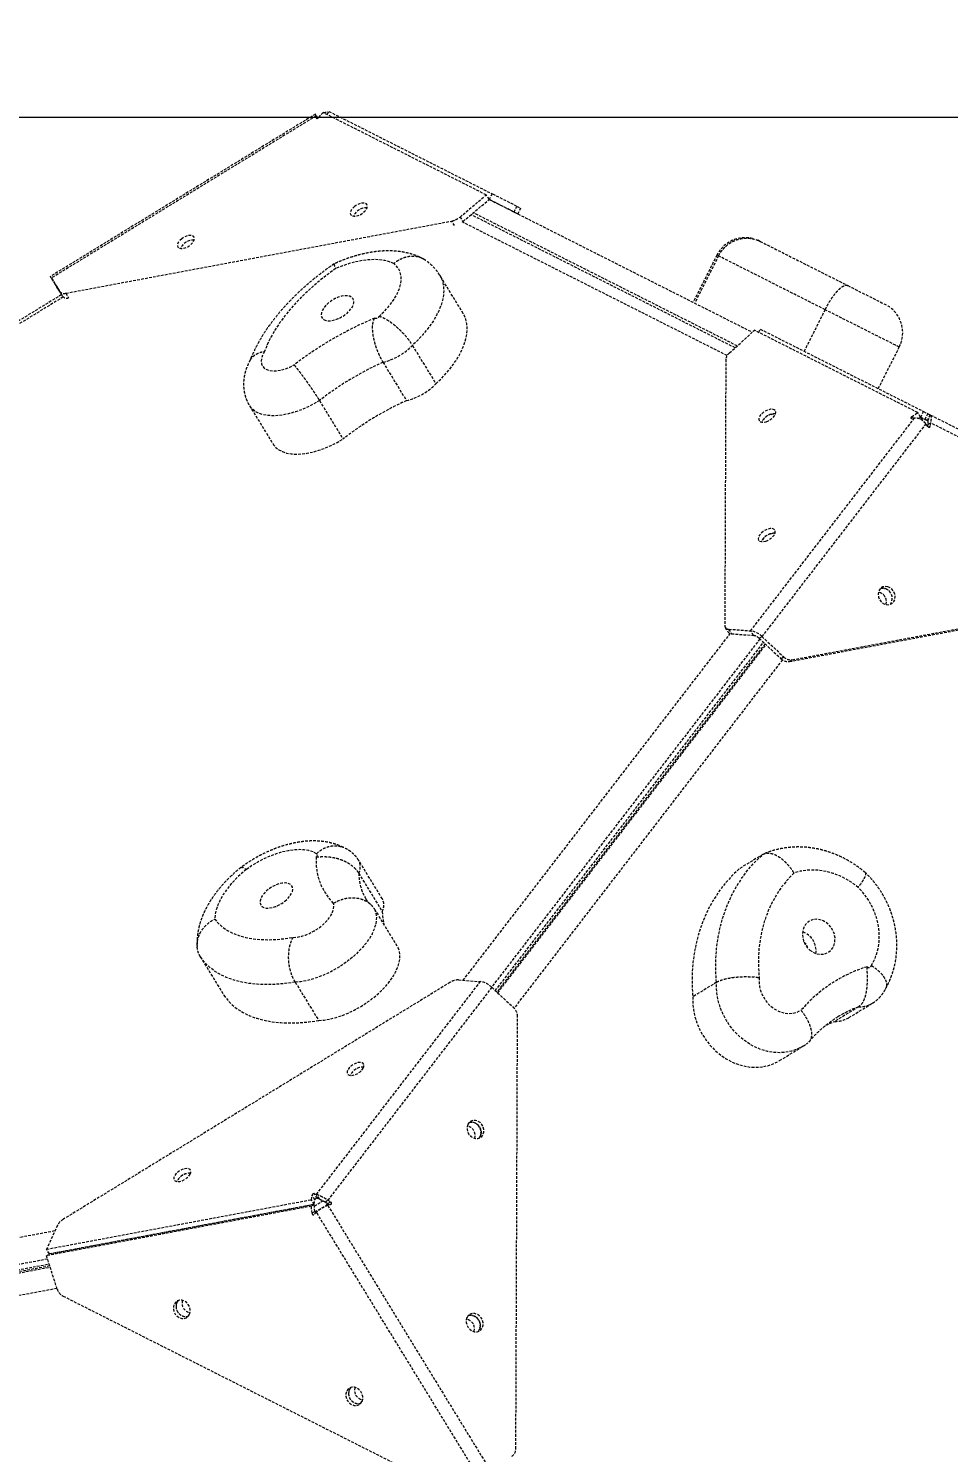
# Model space of a CAD drawing. Header units: millimetres. Extents: x -4077 to 3684, y -3420 to 2611.
# Drawn here: x -1380 to -946, y 476 to 1150 of the extents above; entities that cross this region are included whole.
import ezdxf

# ---------------------------------------------------------------- set-up
doc = ezdxf.new("R2010")
doc.units = ezdxf.units.MM
doc.linetypes.add('HIDDEN', pattern=[1.905, 1.27, -0.635])
for name, color, linetype in [('DIKOM_ОБЪЕКТ', 7, 'Continuous'), ('DIKOM_РАЗМЕР_ЗОНА', 7, 'Continuous'), ('DIKOM_РАЗМЕР_ОБЪЕКТА', 7, 'Continuous')]:
    doc.layers.add(name, color=color, linetype=linetype)
doc.styles.add('style1', font='arialbd.ttf', dxfattribs={"width": 0.8})
doc.dimstyles.new('1-50', dxfattribs={"dimtxt": 300, "dimasz": 200, "dimexe": 100, "dimexo": 0, "dimgap": 100, "dimtad": 1, "dimtxsty": 'style1', "dimcen": 200, "dimclrd": 7, "dimclre": 7, "dimclrt": 7, "dimadec": 1, "dimazin": 2, "dimtfac": 1, "dimtmove": 0, "dimatfit": 2, "dimfxl": 0, "dimlwd": 25, "dimlwe": 18, "dimarcsym": 0})

# ---------------------------------------------------------------- blocks, each defined once
blk = doc.blocks.new('*D0')
at = {"layer": 'Defpoints', "color": 0, "transparency": 16777216}
for p in [(223.24, 1107.53), (-2045.08, -653.43), (871.98, -653.43)]:
    blk.add_point(p, dxfattribs=at)
at = {"layer": 'DIKOM_РАЗМЕР_ОБЪЕКТА', "color": 7, "lineweight": 18, "transparency": 16777216}
for p, q in [((223.24, 1107.53), (-2145.08, 1107.53)), ((871.98, -653.43), (-2145.08, -653.43))]:
    blk.add_line(p, q, dxfattribs=at)
at = {"layer": 'DIKOM_РАЗМЕР_ОБЪЕКТА', "color": 7, "lineweight": 25, "transparency": 16777216}
blk.add_line((-2045.08, 907.53), (-2045.08, -453.43), dxfattribs=at)
at = {"layer": 'DIKOM_РАЗМЕР_ОБЪЕКТА', "color": 7, "transparency": 16777216}
for points in [[(-2078.42, 907.53), (-2011.75, 907.53), (-2045.08, 1107.53)], [(-2078.42, -453.43), (-2011.75, -453.43), (-2045.08, -653.43)]]:
    blk.add_solid(points, dxfattribs=at)
at = {"layer": 'DIKOM_РАЗМЕР_ОБЪЕКТА', "color": 7, "transparency": 16777216, "insert": (-2298.26, 227.05), "char_height": 300, "attachment_point": 5, "rotation": 90, "style": 'style1'}
blk.add_mtext('{\\fArial|b0|i0|c204|p34;1780}', dxfattribs=at)
blk = doc.blocks.new('*D3')
at = {"layer": 'Defpoints', "color": 0, "transparency": 16777216}
for p in [(-3626.93, 2611.22), (1348.49, 2611.22), (1348.49, -2791.94)]:
    blk.add_point(p, dxfattribs=at)
at = {"layer": 'DIKOM_РАЗМЕР_ЗОНА', "color": 7, "lineweight": 18, "transparency": 16777216}
for p, q in [((1348.49, 2611.22), (-3726.93, 2611.22)), ((1348.49, -2791.94), (-3726.93, -2791.94))]:
    blk.add_line(p, q, dxfattribs=at)
at = {"layer": 'DIKOM_РАЗМЕР_ЗОНА', "color": 7, "lineweight": 25, "transparency": 16777216}
blk.add_line((-3626.93, -2591.94), (-3626.93, 2411.22), dxfattribs=at)
at = {"layer": 'DIKOM_РАЗМЕР_ЗОНА', "color": 7, "transparency": 16777216}
for points in [[(-3660.26, 2411.22), (-3593.59, 2411.22), (-3626.93, 2611.22)], [(-3660.26, -2591.94), (-3593.59, -2591.94), (-3626.93, -2791.94)]]:
    blk.add_solid(points, dxfattribs=at)
at = {"layer": 'DIKOM_РАЗМЕР_ЗОНА', "color": 7, "transparency": 16777216, "insert": (-3880.1, 379.28), "char_height": 300, "attachment_point": 5, "rotation": 90, "style": 'style1'}
blk.add_mtext('{\\fArial|b0|i0|c204|p34;5400}', dxfattribs=at)

msp = doc.modelspace()

# ---------------------------------------------------------------- linework, layer by layer
at = {"layer": 'DIKOM_ОБЪЕКТ', "color": 7, "linetype": 'HIDDEN', "lineweight": 15}
for p, q in [((-1244.763, 1109.099), (-1370.003, 1032.354)), ((-1244.574, 1108.163), (-1369.534, 1031.59)), ((-1243.638, 1107.219), (-1244.782, 1109.087)), ((-1244.411, 1107.288), (-1244.574, 1108.163)), ((-1243.92, 1107.095), (-1244.574, 1108.163)), ((-1244.309, 1107.121), (-1244.411, 1107.288)), ((-1241.208, 1109.821), (-1243.305, 1107.495)), ((-1243.305, 1107.495), (-1242.323, 1108.584)), ((-1243.305, 1107.494), (-1243.305, 1107.495)), ((-1164.081, 1070.881), (-1241.208, 1109.821)), ((-1239.209, 1108.811), (-1238.438, 1110.339)), ((-1238.438, 1110.339), (-1161.31, 1071.399)), ((-1176.487, 1060.437), (-1164.081, 1070.881)), ((-1162.747, 1068.705), (-1164.081, 1070.881)), ((-1161.31, 1071.399), (-1162.662, 1068.721)), ((-1149.569, 1065.471), (-1161.31, 1071.399)), ((-1175.015, 1058.378), (-1162.747, 1068.705)), ((-1162.799, 1068.79), (-1162.662, 1068.721)), ((-1162.798, 1068.788), (-1038.394, 1005.995)), ((-1150.921, 1062.793), (-1162.662, 1068.721)), ((-1161.409, 1068.088), (-1161.472, 1068.119)), ((-1150.921, 1062.793), (-1149.569, 1065.471)), ((-1147.852, 1064.604), (-1149.204, 1061.926)), ((-1362.726, 1024.424), (-1180.38, 1058.521)), ((-1179.052, 1056.355), (-1180.38, 1058.521)), ((-1176.487, 1060.437), (-1175.158, 1058.267)), ((-1050.276, 994.925), (-1175.396, 1058.08)), ((-1046.517, 998.601), (-1171.241, 1061.556)), ((-1045.518, 999.509), (-1170.192, 1062.439)), ((-1034.948, 1049.062), (-1035.802, 1049.46)), ((-1055.098, 1042.43), (-1066.363, 1020.112)), ((-1054.349, 1042.052), (-1065.614, 1019.734)), ((-1369.535, 1031.59), (-1368.201, 1029.414)), ((-1369.535, 1031.59), (-1365.596, 1025.162)), ((-1365.594, 1025.161), (-1369.534, 1031.59)), ((-1369.534, 1031.59), (-1368.201, 1029.414)), ((-1174.965, 1014.817), (-1186.077, 1032.949)), ((-1364.733, 1023.755), (-1570.756, 897.504)), ((-1364.261, 1022.985), (-1368.201, 1029.414)), ((-1368.201, 1029.414), (-1364.733, 1023.755)), ((-1368.201, 1029.414), (-1368.201, 1029.414)), ((-1365.596, 1025.162), (-1364.733, 1023.755)), ((-1364.261, 1022.985), (-1365.594, 1025.161)), ((-1362.726, 1024.424), (-1361.393, 1022.249)), ((-1363.97, 1022.646), (-1570.115, 896.32)), ((-1003.989, 1016.633), (-1013.901, 996.996)), ((-1049.178, 996.177), (-1037.373, 1006.925)), ((-960.251, 968.006), (-1037.373, 1006.925)), ((-1035.373, 1005.916), (-1034.602, 1007.443)), ((-1034.602, 1007.443), (-957.48, 968.524)), ((-1198.953, 999.75), (-1187.841, 981.617)), ((-978.852, 979.309), (-968.941, 998.943)), ((-1212.886, 991.786), (-1201.775, 973.654)), ((-1050.911, 993.171), (-1051.394, 867.278)), ((-1275.939, 971.29), (-1264.828, 953.158)), ((-1242.876, 973.669), (-1231.764, 955.536)), ((-1039.183, 864.844), (-961.75, 965.406)), ((-956.393, 962.702), (-1033.827, 862.14)), ((-961.75, 965.406), (-963.062, 965.276)), ((-963.059, 966.039), (-960.251, 968.006)), ((-962.618, 965.32), (-963.059, 966.039)), ((-958.917, 965.83), (-960.251, 968.006)), ((-959.89, 965.149), (-958.917, 965.83)), ((-958.97, 965.915), (-958.832, 965.846)), ((-958.96, 965.9), (-955.892, 964.352)), ((-958.832, 965.846), (-957.48, 968.524)), ((-958.832, 965.846), (-956.749, 964.794)), ((-957.48, 968.524), (-955.397, 967.472)), ((-956.749, 964.794), (-955.397, 967.472)), ((-955.42, 961.419), (-956.393, 962.702)), ((-955.646, 964.237), (-954.294, 966.916)), ((-955.646, 964.237), (-955.479, 964.153)), ((-955.486, 962.299), (-954.141, 963.124)), ((-955.479, 964.153), (-954.127, 966.832)), ((-954.141, 963.124), (-954.314, 961.625)), ((-954.294, 966.916), (-954.298, 966.917)), ((-954.294, 966.916), (-954.127, 966.832)), ((-829.714, 900.309), (-954.141, 963.124)), ((-954.127, 966.832), (-829.7, 904.018)), ((-955.486, 962.299), (-955.566, 961.611)), ((-955.104, 961.141), (-954.314, 961.625)), ((-1020.826, 850.346), (-837.951, 884.544)), ((-1019.481, 851.17), (-836.606, 885.368)), ((-1174.976, 699.676), (-1048.792, 863.559)), ((-1051.178, 866.458), (-1049.844, 864.282)), ((-1049.557, 865.64), (-1039.183, 864.844)), ((-1049.557, 865.64), (-1048.223, 863.464)), ((-1048.223, 863.464), (-1037.85, 862.668)), ((-1037.85, 862.668), (-1039.183, 864.844)), ((-1035.171, 861.316), (-1033.827, 862.14)), ((-1033.827, 862.14), (-1023.487, 852.481)), ((-1034.838, 861.004), (-1161.56, 696.421)), ((-1159.81, 694.787), (-1033.088, 859.369)), ((-1032.367, 858.696), (-1159.089, 694.113)), ((-1158.676, 693.727), (-1031.953, 858.31)), ((-1035.171, 861.316), (-1024.831, 851.657)), ((-1024.187, 851.139), (-1150.951, 686.502)), ((-1024.831, 851.657), (-1023.487, 852.481)), ((-1019.481, 851.17), (-1020.826, 850.346)), ((-1213.169, 738.102), (-1224.28, 756.235)), ((-1033.434, 759.17), (-1044.64, 752.303)), ((-1224.316, 750.251), (-1213.205, 732.119)), ((-1216.886, 733.257), (-1205.774, 715.124)), ((-1299.118, 710.715), (-1288.007, 692.582)), ((-1181.225, 698.658), (-1363.863, 586.742)), ((-1254.334, 698.773), (-1243.222, 680.641)), ((-1244.274, 598.493), (-1166.837, 699.051)), ((-1161.48, 696.348), (-1238.918, 595.789)), ((-1177.21, 699.847), (-1166.837, 699.051)), ((-1161.48, 696.348), (-1151.141, 686.688)), ((-1055.331, 698.704), (-1066.537, 691.836)), ((-988.244, 687.117), (-999.45, 680.25)), ((-992.726, 682.031), (-981.52, 688.899)), ((-1150.097, 478.241), (-1149.313, 682.549)), ((-1025.487, 661.702), (-1014.28, 668.569)), ((-1246.735, 592.87), (-1371.848, 569.467)), ((-1371.836, 572.562), (-1246.723, 595.966)), ((-1370.503, 570.386), (-1245.39, 593.79)), ((-1245.39, 593.694), (-1370.503, 570.291)), ((-1245.39, 593.694), (-1246.735, 592.87)), ((-1246.391, 589.559), (-1246.735, 592.87)), ((-1246.723, 595.966), (-1246.358, 598.12)), ((-1245.39, 593.79), (-1246.723, 595.966)), ((-1245.025, 595.944), (-1246.358, 598.12)), ((-1245.39, 593.79), (-1245.025, 595.944)), ((-1245.046, 590.384), (-1245.39, 593.694)), ((-1245.251, 598.798), (-1244.274, 598.493)), ((-1243.917, 596.622), (-1245.251, 598.798)), ((-1242.941, 596.316), (-1244.274, 598.493)), ((-1243.917, 596.622), (-1242.941, 596.316)), ((-1240.262, 594.965), (-1238.918, 595.789)), ((-1240.262, 594.965), (-1238.954, 594.117)), ((-1238.954, 594.117), (-1237.609, 594.941)), ((-1237.614, 593.705), (-1238.927, 593.273)), ((-1238.927, 593.273), (-1162.355, 468.313)), ((-1238.918, 595.789), (-1237.609, 594.941)), ((-1245.046, 590.384), (-1246.391, 589.559)), ((-1244.307, 589.977), (-1245.288, 589.003)), ((-1167.735, 465.016), (-1244.307, 589.977)), ((-1571.44, 543.273), (-1367.819, 581.361)), ((-1366.696, 583.821), (-1371.836, 572.562)), ((-1370.503, 570.386), (-1371.836, 572.562)), ((-1371.336, 567.869), (-1575.5, 529.68)), ((-1574.838, 527.378), (-1370.603, 565.581)), ((-1371.848, 569.467), (-1370.503, 570.291)), ((-1366.811, 553.746), (-1371.848, 569.467)), ((-1370.301, 564.638), (-1574.565, 526.43)), ((-1574.409, 525.887), (-1370.128, 564.098)), ((-1366.89, 553.992), (-1571.546, 515.711)), ((-1364.003, 550.401), (-1182.146, 458.602))]:
    msp.add_line(p, q, dxfattribs=at)
at = {"layer": 'DIKOM_ОБЪЕКТ', "color": 7, "linetype": 'HIDDEN', "lineweight": 15, "flags": 128}
for points in [[(-1226.256, 1065.414), (-1227.168, 1064.591), (-1227.846, 1063.712), (-1228.236, 1062.848), (-1228.307, 1062.07), (-1228.051, 1061.439), (-1227.491, 1061.008), (-1226.672, 1060.811), (-1225.659, 1060.864), (-1224.536, 1061.163), (-1223.392, 1061.684), (-1222.321, 1062.384), (-1221.41, 1063.207), (-1220.731, 1064.085), (-1220.341, 1064.949), (-1220.271, 1065.728), (-1220.526, 1066.358), (-1221.086, 1066.789), (-1221.906, 1066.986), (-1222.918, 1066.933), (-1224.042, 1066.634), (-1225.185, 1066.114), (-1226.256, 1065.414)], [(-1149.569, 1065.471), (-1149.188, 1065.279), (-1148.847, 1065.107), (-1148.551, 1064.958), (-1148.304, 1064.833), (-1148.108, 1064.734), (-1147.966, 1064.662), (-1147.88, 1064.619), (-1147.852, 1064.604)], [(-1149.204, 1061.926), (-1149.232, 1061.941), (-1149.318, 1061.984), (-1149.46, 1062.056), (-1149.656, 1062.155), (-1149.903, 1062.28), (-1150.199, 1062.429), (-1150.54, 1062.601), (-1150.921, 1062.793)], [(-1307.98, 1050.132), (-1308.892, 1049.31), (-1309.57, 1048.431), (-1309.96, 1047.567), (-1310.03, 1046.788), (-1309.775, 1046.158), (-1309.215, 1045.727), (-1308.395, 1045.53), (-1307.383, 1045.583), (-1306.259, 1045.882), (-1305.116, 1046.402), (-1304.045, 1047.102), (-1303.133, 1047.925), (-1302.455, 1048.804), (-1302.065, 1049.668), (-1301.995, 1050.446), (-1302.25, 1051.077), (-1302.81, 1051.508), (-1303.629, 1051.705), (-1304.642, 1051.652), (-1305.766, 1051.353), (-1306.909, 1050.832), (-1307.98, 1050.132)], [(-1034.948, 1049.062), (-1034.938, 1049.057), (-1034.701, 1048.938)], [(-1034.701, 1048.938), (-1032.452, 1047.802), (-1029.929, 1046.529), (-1027.147, 1045.125), (-1024.121, 1043.597), (-1020.866, 1041.954), (-1017.401, 1040.205), (-1013.744, 1038.359), (-1009.914, 1036.426), (-1005.932, 1034.416), (-1001.82, 1032.341), (-997.599, 1030.21), (-993.292, 1028.036)], [(-1207.774, 1038.392), (-1209.752, 1039.229), (-1211.97, 1039.833), (-1214.404, 1040.197), (-1217.031, 1040.318), (-1219.823, 1040.195), (-1222.754, 1039.829), (-1225.793, 1039.223), (-1228.912, 1038.384), (-1232.077, 1037.32), (-1235.259, 1036.042)], [(-1214.733, 1013.479), (-1212.506, 1015.591), (-1210.501, 1017.768), (-1208.743, 1019.985), (-1207.253, 1022.214), (-1206.051, 1024.426), (-1205.152, 1026.593), (-1204.566, 1028.689), (-1204.302, 1030.687), (-1204.362, 1032.562), (-1204.747, 1034.291), (-1205.45, 1035.851), (-1206.463, 1037.224), (-1207.774, 1038.392)], [(-1054.349, 1042.052), (-1054.902, 1042.332), (-1055.097, 1042.43), (-1055.098, 1042.43)], [(-1003.989, 1016.633), (-1008.905, 1019.114), (-1013.723, 1021.546), (-1018.421, 1023.918), (-1022.977, 1026.217), (-1027.37, 1028.435), (-1031.579, 1030.559), (-1035.584, 1032.581), (-1039.366, 1034.49), (-1042.907, 1036.277), (-1046.191, 1037.935), (-1049.202, 1039.454), (-1051.925, 1040.829), (-1054.349, 1042.052)], [(-1369.535, 1031.59), (-1369.736, 1031.919), (-1369.883, 1032.159), (-1369.973, 1032.305), (-1370.003, 1032.354), (-1369.973, 1032.305), (-1369.883, 1032.159), (-1369.736, 1031.919), (-1369.534, 1031.59)], [(-1235.259, 1036.042), (-1239.24, 1033.154), (-1243.066, 1030.141), (-1246.717, 1027.018), (-1250.174, 1023.804), (-1253.418, 1020.514), (-1256.43, 1017.167), (-1259.196, 1013.78), (-1261.701, 1010.371), (-1263.93, 1006.96), (-1265.872, 1003.564), (-1267.517, 1000.201), (-1268.856, 996.889)], [(-1186.08, 1032.954), (-1185.629, 1032.153), (-1184.833, 1030.217), (-1184.35, 1028.118), (-1184.182, 1025.872), (-1184.332, 1023.499), (-1184.799, 1021.017), (-1185.578, 1018.445), (-1186.663, 1015.806), (-1188.046, 1013.12), (-1189.715, 1010.409), (-1191.657, 1007.694), (-1193.856, 1004.998), (-1196.294, 1002.343), (-1198.953, 999.75)], [(-1368.201, 1029.414), (-1368.302, 1029.579), (-1368.376, 1029.699), (-1368.42, 1029.772), (-1368.435, 1029.796), (-1368.42, 1029.772), (-1368.375, 1029.699), (-1368.302, 1029.579), (-1368.201, 1029.414)], [(-1240.718, 1011.864), (-1239.7, 1011.495), (-1238.465, 1011.364), (-1237.061, 1011.476), (-1235.548, 1011.826), (-1233.986, 1012.401), (-1232.441, 1013.176), (-1230.974, 1014.121), (-1229.646, 1015.195), (-1228.512, 1016.356), (-1227.618, 1017.556), (-1227, 1018.745), (-1226.684, 1019.875), (-1226.683, 1020.9), (-1226.997, 1021.778), (-1227.612, 1022.472), (-1228.505, 1022.955), (-1229.637, 1023.206), (-1230.963, 1023.216), (-1232.429, 1022.984), (-1233.975, 1022.519), (-1235.536, 1021.84), (-1237.05, 1020.976), (-1238.455, 1019.961), (-1239.692, 1018.838), (-1240.711, 1017.652), (-1241.471, 1016.451), (-1241.94, 1015.285), (-1242.1, 1014.202), (-1241.943, 1013.246), (-1241.476, 1012.456), (-1240.718, 1011.864)], [(-993.292, 1028.036), (-991.347, 1027.054), (-989.312, 1026.027), (-987.243, 1024.983), (-985.197, 1023.95), (-983.23, 1022.957), (-981.395, 1022.031), (-979.744, 1021.198), (-978.321, 1020.479), (-977.165, 1019.896), (-976.307, 1019.463), (-975.772, 1019.193), (-975.574, 1019.093), (-975.573, 1019.093)], [(-968.941, 998.943), (-968.966, 998.955), (-969.25, 999.098), (-969.85, 999.401), (-970.757, 999.859), (-971.962, 1000.467), (-973.449, 1001.218), (-975.199, 1002.101), (-977.191, 1003.107), (-979.401, 1004.222), (-981.802, 1005.434), (-984.363, 1006.727), (-987.053, 1008.084), (-989.839, 1009.491), (-992.687, 1010.928), (-995.561, 1012.379), (-998.426, 1013.825), (-1001.247, 1015.249), (-1003.989, 1016.633)], [(-1187.841, 981.617), (-1185.183, 984.211), (-1182.744, 986.866), (-1180.545, 989.562), (-1178.603, 992.276), (-1176.934, 994.987), (-1175.551, 997.674), (-1174.466, 1000.313), (-1173.687, 1002.884), (-1173.221, 1005.366), (-1173.071, 1007.74), (-1173.238, 1009.985), (-1173.722, 1012.084), (-1174.518, 1014.02), (-1174.965, 1014.817)], [(-1268.856, 996.889), (-1269.706, 995.307), (-1270.233, 993.779), (-1270.421, 992.349), (-1270.265, 991.055), (-1269.77, 989.933), (-1268.949, 989.014), (-1267.825, 988.321), (-1266.429, 987.876), (-1264.798, 987.689), (-1262.978, 987.766), (-1261.018, 988.105), (-1258.972, 988.696), (-1256.896, 989.524), (-1254.846, 990.565)], [(-1242.876, 973.669), (-1245.656, 972.046), (-1248.504, 970.601), (-1251.386, 969.351), (-1254.266, 968.313), (-1257.107, 967.497), (-1259.877, 966.916), (-1262.539, 966.575), (-1265.061, 966.479), (-1267.413, 966.629), (-1269.565, 967.024), (-1271.491, 967.658), (-1273.166, 968.524), (-1274.571, 969.611), (-1275.687, 970.905), (-1275.933, 971.28)], [(-1031.813, 963.692), (-1030.666, 964.171), (-1029.573, 964.839), (-1028.623, 965.642), (-1027.893, 966.515), (-1027.442, 967.388), (-1027.306, 968.188), (-1027.497, 968.853), (-1027.999, 969.327), (-1028.771, 969.573), (-1029.751, 969.57), (-1030.86, 969.319), (-1032.007, 968.84), (-1033.099, 968.172), (-1034.049, 967.368), (-1034.779, 966.495), (-1035.23, 965.623), (-1035.366, 964.822), (-1035.175, 964.157), (-1034.673, 963.683), (-1033.901, 963.438), (-1032.921, 963.44), (-1031.813, 963.692)], [(-1029.526, 967.143), (-1028.418, 967.394), (-1027.439, 967.397)], [(-1264.828, 953.158), (-1264.576, 952.773), (-1263.459, 951.478), (-1262.055, 950.391), (-1260.379, 949.526), (-1258.453, 948.891), (-1256.302, 948.497), (-1253.95, 948.346), (-1251.427, 948.442), (-1248.765, 948.783), (-1245.996, 949.365), (-1243.154, 950.18), (-1240.274, 951.219), (-1237.393, 952.469), (-1234.544, 953.914), (-1231.764, 955.536)], [(-1032.029, 907.269), (-1030.882, 907.748), (-1029.79, 908.416), (-1028.84, 909.22), (-1028.11, 910.093), (-1027.659, 910.965), (-1027.523, 911.766), (-1027.714, 912.431), (-1028.215, 912.905), (-1028.988, 913.151), (-1029.968, 913.148), (-1031.076, 912.897), (-1032.223, 912.417), (-1033.316, 911.749), (-1034.266, 910.946), (-1034.996, 910.073), (-1035.447, 909.2), (-1035.582, 908.4), (-1035.392, 907.735), (-1034.89, 907.261), (-1034.118, 907.015), (-1033.138, 907.018), (-1032.029, 907.269)], [(-1029.743, 910.721), (-1028.634, 910.972), (-1027.655, 910.975)], [(-974.424, 885.667), (-975.568, 885.816), (-976.659, 885.614), (-977.608, 885.078), (-978.338, 884.252), (-978.79, 883.201), (-978.927, 882.012), (-978.738, 880.781), (-978.239, 879.607), (-977.47, 878.586), (-976.493, 877.8), (-975.387, 877.313), (-974.243, 877.164), (-973.152, 877.366), (-972.203, 877.902), (-971.473, 878.728), (-971.021, 879.779), (-970.884, 880.968), (-971.073, 882.199), (-971.572, 883.373), (-972.341, 884.394), (-973.318, 885.18), (-974.424, 885.667)], [(-977.879, 884.833), (-976.913, 884.992), (-975.769, 884.843)], [(-973.288, 877.32), (-973.009, 877.639), (-972.47, 878.632), (-972.238, 879.79), (-972.332, 881.019), (-972.743, 882.22), (-973.438, 883.296), (-974.362, 884.158), (-975.439, 884.738), (-976.582, 884.989), (-977.698, 884.89), (-977.871, 884.841)], [(-1244.216, 759.505), (-1245.935, 760.344), (-1247.904, 760.948), (-1250.099, 761.307), (-1252.492, 761.419), (-1255.053, 761.28), (-1257.75, 760.895), (-1260.55, 760.266), (-1263.416, 759.401), (-1266.313, 758.313), (-1269.206, 757.014), (-1272.056, 755.521), (-1274.83, 753.852), (-1277.491, 752.029)], [(-1244.392, 758.029), (-1244.118, 758.254), (-1243.899, 758.499), (-1243.75, 758.748), (-1243.681, 758.984), (-1243.697, 759.19), (-1243.797, 759.352), (-1243.974, 759.46), (-1244.216, 759.505)], [(-1055.331, 698.704), (-1055.646, 704.147), (-1055.612, 709.546), (-1055.231, 714.877), (-1054.502, 720.113), (-1053.43, 725.231), (-1052.02, 730.206), (-1050.279, 735.015), (-1048.214, 739.634), (-1045.836, 744.043), (-1043.156, 748.22), (-1040.186, 752.146), (-1036.94, 755.802), (-1033.434, 759.17)], [(-1277.491, 752.029), (-1280.097, 749.786), (-1282.509, 747.458), (-1284.701, 745.067), (-1286.652, 742.637), (-1288.342, 740.192), (-1289.756, 737.757), (-1290.877, 735.355), (-1291.697, 733.012), (-1292.205, 730.751), (-1292.397, 728.593)], [(-1044.64, 752.303), (-1048.146, 748.934), (-1051.392, 745.278), (-1054.362, 741.353), (-1057.043, 737.176), (-1059.421, 732.767), (-1061.485, 728.147), (-1063.227, 723.339), (-1064.637, 718.364), (-1065.708, 713.246), (-1066.437, 708.009), (-1066.819, 702.679), (-1066.852, 697.279), (-1066.537, 691.836)], [(-1018.728, 750.357), (-1021.674, 747.287), (-1024.37, 743.959), (-1026.801, 740.39), (-1028.955, 736.6), (-1030.82, 732.608), (-1032.385, 728.437), (-1033.643, 724.107), (-1034.586, 719.644), (-1035.211, 715.07), (-1035.512, 710.411), (-1035.489, 705.69), (-1035.142, 700.934)], [(-988.338, 743.568), (-991.102, 745.658), (-994.007, 747.468), (-997.026, 748.979), (-1000.127, 750.178), (-1003.281, 751.052), (-1006.455, 751.592), (-1009.619, 751.793), (-1012.739, 751.652), (-1015.786, 751.172), (-1018.728, 750.357)], [(-1259.234, 737.013), (-1257.988, 738.132), (-1256.956, 739.317), (-1256.183, 740.518), (-1255.699, 741.686), (-1255.524, 742.774), (-1255.666, 743.738), (-1256.118, 744.537), (-1256.862, 745.139), (-1257.868, 745.519), (-1259.094, 745.662), (-1260.49, 745.562), (-1261.999, 745.223), (-1263.56, 744.659), (-1265.108, 743.893), (-1266.58, 742.956), (-1267.916, 741.887), (-1269.061, 740.729), (-1269.968, 739.531), (-1270.6, 738.34), (-1270.931, 737.206), (-1270.948, 736.174), (-1270.649, 735.289), (-1270.048, 734.584), (-1269.169, 734.091), (-1268.047, 733.828), (-1266.729, 733.806), (-1265.269, 734.027), (-1263.726, 734.48), (-1262.163, 735.149), (-1260.645, 736.005), (-1259.234, 737.013)], [(-982.135, 706.596), (-980.77, 709.102), (-979.7, 711.799), (-978.937, 714.653), (-978.491, 717.628), (-978.367, 720.686), (-978.568, 723.79), (-979.09, 726.9), (-979.926, 729.978), (-981.068, 732.985), (-982.499, 735.882), (-984.203, 738.635), (-986.158, 741.207), (-988.338, 743.568)], [(-1255.346, 719.952), (-1253.507, 720.059), (-1251.534, 720.428), (-1249.482, 721.048), (-1247.406, 721.901), (-1245.363, 722.965), (-1243.41, 724.211), (-1241.599, 725.604), (-1239.981, 727.106), (-1238.6, 728.677), (-1237.493, 730.272), (-1236.69, 731.849), (-1236.215, 733.364), (-1236.079, 734.776), (-1236.287, 736.046)], [(-1292.397, 728.593), (-1290.675, 726.603), (-1288.659, 724.821), (-1286.358, 723.258), (-1283.785, 721.92), (-1280.955, 720.816), (-1277.882, 719.951), (-1274.582, 719.329), (-1271.074, 718.955), (-1267.376, 718.831), (-1263.508, 718.956), (-1259.491, 719.33), (-1255.346, 719.952)], [(-1216.886, 733.257), (-1216.284, 731.65), (-1215.998, 729.884), (-1216.033, 727.98), (-1216.387, 725.962), (-1217.056, 723.854), (-1218.033, 721.683), (-1219.304, 719.475), (-1220.855, 717.258), (-1222.666, 715.059), (-1224.714, 712.905), (-1226.976, 710.823), (-1229.422, 708.838), (-1232.023, 706.974), (-1234.746, 705.256), (-1237.558, 703.703), (-1240.424, 702.335), (-1243.31, 701.17), (-1246.178, 700.22), (-1248.995, 699.499), (-1251.724, 699.015), (-1254.334, 698.773)], [(-1011.214, 713.981), (-1009.828, 713.004), (-1008.326, 712.322), (-1006.77, 711.962), (-1005.223, 711.94), (-1003.748, 712.256), (-1002.407, 712.898), (-1001.253, 713.838), (-1000.334, 715.039), (-999.688, 716.452), (-999.341, 718.018), (-999.308, 719.673), (-999.589, 721.351), (-1000.173, 722.981), (-1001.037, 724.497), (-1002.145, 725.838), (-1003.451, 726.948), (-1004.902, 727.782), (-1006.439, 728.305), (-1007.999, 728.497), (-1009.517, 728.35), (-1010.933, 727.868), (-1012.187, 727.073), (-1013.228, 725.997), (-1014.014, 724.683), (-1014.513, 723.186), (-1014.705, 721.567), (-1014.58, 719.892), (-1014.145, 718.23), (-1013.417, 716.649), (-1012.427, 715.213), (-1011.214, 713.981)], [(-1243.222, 680.641), (-1240.613, 680.882), (-1237.883, 681.367), (-1235.066, 682.088), (-1232.198, 683.037), (-1229.313, 684.203), (-1226.446, 685.571), (-1223.634, 687.123), (-1220.911, 688.842), (-1218.31, 690.705), (-1215.864, 692.69), (-1213.603, 694.773), (-1211.554, 696.927), (-1209.743, 699.126), (-1208.192, 701.343), (-1206.921, 703.55), (-1205.945, 705.721), (-1205.275, 707.829), (-1204.921, 709.847), (-1204.886, 711.751), (-1205.172, 713.518), (-1205.774, 715.124)], [(-1254.334, 698.773), (-1259.052, 698.124), (-1263.629, 697.741), (-1268.043, 697.625), (-1272.273, 697.779), (-1276.298, 698.2), (-1280.101, 698.887), (-1283.662, 699.837), (-1286.966, 701.044), (-1289.996, 702.505), (-1292.739, 704.21), (-1295.181, 706.153), (-1297.311, 708.325), (-1299.118, 710.715)], [(-1035.142, 700.934), (-1035.219, 698.742), (-1034.954, 696.514), (-1034.354, 694.311), (-1033.434, 692.192), (-1032.222, 690.217), (-1030.748, 688.439), (-1029.055, 686.908), (-1027.188, 685.664), (-1025.199, 684.742), (-1023.141, 684.167), (-1021.072, 683.955), (-1019.047, 684.112), (-1017.123, 684.634), (-1015.352, 685.505)], [(-1014.294, 668.561), (-1014.796, 668.264), (-1017.259, 667.056), (-1019.872, 666.171), (-1022.603, 665.621), (-1025.418, 665.413), (-1028.283, 665.548), (-1031.162, 666.026), (-1034.02, 666.84), (-1036.821, 667.98), (-1039.531, 669.432), (-1042.117, 671.179), (-1044.546, 673.198), (-1046.789, 675.465), (-1048.818, 677.953), (-1050.608, 680.629), (-1052.137, 683.462), (-1053.386, 686.416), (-1054.34, 689.455), (-1054.987, 692.541), (-1055.318, 695.637), (-1055.331, 698.704)], [(-1288.007, 692.582), (-1286.199, 690.193), (-1284.069, 688.021), (-1281.627, 686.078), (-1278.885, 684.372), (-1275.855, 682.912), (-1272.551, 681.704), (-1268.989, 680.754), (-1265.187, 680.067), (-1261.161, 679.646), (-1256.932, 679.493), (-1252.518, 679.608), (-1247.941, 679.991), (-1243.222, 680.641)], [(-1066.537, 691.836), (-1066.525, 688.769), (-1066.193, 685.674), (-1065.546, 682.587), (-1064.593, 679.548), (-1063.343, 676.594), (-1061.814, 673.762), (-1060.024, 671.085), (-1057.995, 668.598), (-1055.752, 666.331), (-1053.323, 664.311), (-1050.737, 662.565), (-1048.027, 661.112), (-1045.226, 659.972), (-1042.368, 659.158), (-1039.489, 658.681), (-1036.625, 658.546), (-1033.809, 658.754), (-1031.078, 659.304), (-1028.465, 660.188), (-1026.003, 661.396), (-1025.487, 661.702)], [(-1003.628, 678.5), (-1002.937, 678.817), (-999.45, 680.25)], [(-1222.182, 658.118), (-1221.854, 658.97), (-1221.849, 659.724), (-1222.168, 660.318), (-1222.784, 660.704), (-1223.648, 660.852), (-1224.689, 660.748), (-1225.824, 660.403), (-1226.961, 659.842), (-1228.006, 659.113), (-1228.877, 658.273), (-1229.501, 657.392), (-1229.829, 656.54), (-1229.834, 655.786), (-1229.515, 655.192), (-1228.899, 654.806), (-1228.035, 654.658), (-1226.994, 654.762), (-1225.859, 655.108), (-1224.722, 655.668), (-1223.677, 656.397), (-1222.806, 657.237), (-1222.182, 658.118)], [(-1172.845, 631.525), (-1173.174, 630.408), (-1173.18, 629.19), (-1172.864, 627.97), (-1172.251, 626.846), (-1171.39, 625.91), (-1170.351, 625.237), (-1169.219, 624.882), (-1168.085, 624.874), (-1167.04, 625.213), (-1166.171, 625.872), (-1165.546, 626.797), (-1165.217, 627.914), (-1165.211, 629.132), (-1165.527, 630.352), (-1166.14, 631.476), (-1167.001, 632.412), (-1168.04, 633.085), (-1169.172, 633.44), (-1170.306, 633.448), (-1171.351, 633.109), (-1172.22, 632.45), (-1172.845, 631.525)], [(-1172.169, 632.504), (-1171.651, 632.624), (-1170.517, 632.615), (-1169.385, 632.261), (-1168.346, 631.588), (-1167.485, 630.651), (-1166.872, 629.528), (-1166.555, 628.308), (-1166.562, 627.09), (-1166.891, 625.973), (-1167.516, 625.048), (-1167.567, 624.994)], [(-1167.585, 624.989), (-1167.308, 625.306), (-1166.769, 626.299), (-1166.537, 627.457), (-1166.631, 628.686), (-1167.042, 629.887), (-1167.737, 630.962), (-1168.661, 631.825), (-1169.738, 632.405), (-1170.88, 632.655), (-1171.997, 632.556), (-1172.163, 632.509)], [(-1304.037, 607.96), (-1303.709, 608.812), (-1303.704, 609.566), (-1304.022, 610.16), (-1304.638, 610.546), (-1305.502, 610.694), (-1306.544, 610.59), (-1307.679, 610.245), (-1308.815, 609.684), (-1309.861, 608.955), (-1310.731, 608.115), (-1311.356, 607.234), (-1311.684, 606.382), (-1311.689, 605.628), (-1311.37, 605.034), (-1310.754, 604.648), (-1309.89, 604.5), (-1308.848, 604.604), (-1307.713, 604.95), (-1306.577, 605.51), (-1305.531, 606.239), (-1304.661, 607.079), (-1304.037, 607.96)], [(-1304.29, 541.779), (-1303.962, 542.896), (-1303.955, 544.114), (-1304.271, 545.334), (-1304.885, 546.457), (-1305.745, 547.394), (-1306.784, 548.066), (-1307.916, 548.421), (-1309.051, 548.43), (-1310.095, 548.091), (-1310.964, 547.432), (-1311.589, 546.507), (-1311.918, 545.39), (-1311.924, 544.172), (-1311.608, 542.952), (-1310.995, 541.828), (-1310.134, 540.892), (-1309.095, 540.219), (-1307.963, 539.864), (-1306.829, 539.856), (-1305.785, 540.195), (-1304.915, 540.854), (-1304.29, 541.779)], [(-1310.244, 547.331), (-1309.619, 548.256), (-1309.568, 548.31)], [(-1173.195, 540.225), (-1173.524, 539.108), (-1173.531, 537.89), (-1173.215, 536.67), (-1172.601, 535.546), (-1171.74, 534.61), (-1170.702, 533.937), (-1169.569, 533.582), (-1168.435, 533.574), (-1167.391, 533.913), (-1166.521, 534.572), (-1165.897, 535.497), (-1165.568, 536.614), (-1165.561, 537.832), (-1165.877, 539.052), (-1166.491, 540.175), (-1167.351, 541.112), (-1168.39, 541.784), (-1169.522, 542.139), (-1170.657, 542.148), (-1171.701, 541.809), (-1172.571, 541.15), (-1173.195, 540.225)], [(-1167.923, 533.693), (-1167.65, 534.005), (-1167.112, 534.997), (-1166.88, 536.155), (-1166.974, 537.384), (-1167.385, 538.585), (-1168.08, 539.661), (-1169.004, 540.523), (-1170.08, 541.104), (-1171.223, 541.354), (-1172.339, 541.255), (-1172.519, 541.204)], [(-1172.519, 541.203), (-1172.001, 541.324), (-1170.867, 541.315), (-1169.735, 540.96), (-1168.696, 540.288), (-1167.835, 539.351), (-1167.222, 538.228), (-1166.906, 537.007), (-1166.912, 535.79), (-1167.241, 534.673), (-1167.866, 533.748), (-1167.917, 533.694)], [(-1222.786, 500.637), (-1222.457, 501.754), (-1222.451, 502.971), (-1222.767, 504.192), (-1223.38, 505.315), (-1224.241, 506.251), (-1225.28, 506.924), (-1226.412, 507.279), (-1227.546, 507.288), (-1228.59, 506.949), (-1229.46, 506.29), (-1230.085, 505.365), (-1230.413, 504.248), (-1230.42, 503.03), (-1230.104, 501.81), (-1229.49, 500.686), (-1228.63, 499.75), (-1227.591, 499.077), (-1226.459, 498.722), (-1225.324, 498.714), (-1224.28, 499.053), (-1223.411, 499.712), (-1222.786, 500.637)], [(-1228.74, 506.189), (-1228.115, 507.114), (-1228.063, 507.167)]]:
    msp.add_lwpolyline(points, dxfattribs=at)
at = {"layer": 'DIKOM_ОБЪЕКТ', "color": 7, "linetype": 'HIDDEN', "lineweight": 15}
for centre, radius, start, end in [((-1220.654, 1057.972), 6.834, 87.764646, 155.266833), ((-1220.64, 1057.944), 6.852, 87.980106, 155.064095), ((-1182.205, 1067.14), 8.81, 281.956976, 310.463733), ((-1041.707, 1035.671), 15, 76.568561, 153.217474), ((-1302.374, 1042.679), 6.839, 87.818561, 155.178737), ((-1302.365, 1042.665), 6.849, 87.932535, 155.084594), ((-1363.605, 1026.956), 2.679, 222.04889, 289.150311), ((-1362.271, 1024.78), 2.679, 222.049226, 289.149975), ((-982.332, 1005.702), 15, 333.217474, 63.217474), ((-1148.099, 850.71), 175.939, 113.014247, 127.35358), ((-1216.333, 1014.416), 1.855, 252.726998, 329.639209), ((-1219.938, 1020.296), 29.369, 283.892484, 315.605195), ((-1046.385, 992.566), 4.566, 127.716163, 172.382056), ((-1151.755, 856.718), 148.258, 114.351339, 127.923474), ((-1208.826, 1002.164), 29.369, 283.892843, 315.605261), ((-1140.643, 838.586), 148.258, 114.351339, 127.923474), ((-1027.692, 960.559), 6.843, 87.879188, 155.125319), ((-1027.808, 960.681), 6.686, 104.885724, 155.65556), ((-958.651, 958.778), 6.22, 63.665799, 94.814818), ((-1028.025, 904.259), 6.686, 104.885572, 155.655803), ((-1027.9, 904.131), 6.846, 87.955694, 155.093023), ((-979.454, 878.844), 4.303, 29.970471, 81.462858), ((-977.183, 880.175), 4.878, 33.291081, 73.13814), ((-979.333, 878.648), 4.301, 341.423702, 33.034278), ((-1049.683, 867.347), 1.712, 182.311122, 274.223301), ((-1048.249, 865.428), 1.965, 215.692019, 270.750272), ((-1040.64, 855.3), 9.654, 45.112646, 81.322387), ((-1038.578, 857.896), 4.827, 45.111978, 81.323838), ((-1021.526, 854.984), 4.69, 225.185387, 278.58249), ((-1020.181, 855.808), 4.69, 225.185387, 278.58249), ((-1216.413, 755.859), 28.064, 175.565561, 224.912286), ((-1230.199, 753.278), 6.616, 332.768455, 26.570054), ((-1200.41, 750.394), 23.907, 180.342559, 210.863757), ((-1218.922, 735.145), 6.469, 332.105278, 27.202227), ((-1187.151, 732.575), 26.058, 181.003273, 195.093662), ((-1017.91, 713.514), 9.651, 352.916447, 70.083553), ((-1017.064, 714.033), 4.89, 11.859321, 51.140679), ((-963.565, 640.949), 68.317, 107.529454, 139.292603), ((-983.246, 706.777), 1.126, 217.339764, 350.757895), ((-1177.28, 692.713), 7.135, 89.438845, 123.57035), ((-1168.293, 689.508), 9.654, 45.109985, 81.322206), ((-1155.033, 682.496), 5.72, 0.527822, 47.12066), ((-968.226, 633.461), 57.269, 110.458774, 121.422228), ((-987.912, 699.447), 12.334, 268.458088, 301.135552), ((-999.118, 692.578), 12.333, 268.457201, 301.218326), ((-1222.188, 651.794), 6.858, 87.959011, 155.040989), ((-1222.198, 651.787), 6.85, 87.915259, 154.94931), ((-1173.844, 626.32), 4.505, 342.30597, 80.575999), ((-1304.043, 601.636), 6.858, 87.959011, 155.040989), ((-1304.049, 601.622), 6.853, 87.957644, 154.906828), ((-1263.009, 626.53), 37.921, 297.810353, 304.965961), ((-1261.602, 624.234), 37.781, 296.015931, 306.989741), ((-1360.259, 580.414), 7.283, 119.664172, 152.111988), ((-1361.363, 555.469), 5.715, 197.547425, 242.484184), ((-1305.911, 545.435), 4.73, 156.362009, 281.520662), ((-1305.938, 545.366), 4.676, 177.130919, 281.858973), ((-1306.806, 545.681), 3.803, 136.143815, 181.223024), ((-1303.301, 546.975), 4.499, 162.157001, 260.681705), ((-1174.187, 535.019), 4.504, 342.292788, 80.680325), ((-1224.407, 504.292), 4.73, 156.362264, 281.520431), ((-1225.297, 504.543), 3.804, 136.265429, 181.220449), ((-1221.792, 505.838), 4.5, 162.236724, 260.64306), ((-1224.43, 504.228), 4.676, 177.128777, 281.882709), ((-1154.193, 478.118), 4.098, 303.11776, 1.719621)]:
    msp.add_arc(centre, radius, start, end, dxfattribs=at)
for centre, major_axis, ratio, start_param, end_param in [((-1243.726, 1107.707), (0.624, 0.548), 0.5393291, 2.8316281, 4.9260232), ((-1243.726, 1107.707), (0.624, 0.548), 0.5392546, 4.394289, 4.9260006), ((-962.638, 965.827), (0.825, 0.427), 0.4311021, 1.8729865, 3.9673816), ((-956.327, 964.582), (0.688, -0.347), 0.0001041, 4.0533953, 6.1477904), ((-954.979, 967.262), (0.688, -0.347), 0.0001042, 4.0532912, 6.1476863), ((-954.975, 967.26), (0.688, -0.347), 0.0001041, 4.0533953, 6.1477904), ((-954.996, 961.97), (-0.336, 0.873), 0.6884804, 1.9680499, 4.062445), ((-1245.675, 598.247), (0.639, 0.392), 0.6615094, 0.523528, 2.6179231), ((-1244.341, 596.071), (0.639, 0.392), 0.6615094, 0.523528, 2.6179231), ((-1239.378, 593.566), (0.792, -0.37), 0.7885221, 0.3077842, 1.3972136), ((-1238.033, 594.39), (0.792, -0.37), 0.7885221, 5.5860038, 7.6803989), ((-1245.708, 589.687), (0.03, 0.873), 0.7885078, 1.744291, 3.8386861), ((-1244.363, 590.511), (0.03, 0.873), 0.7885078, 1.744291, 2.8336291)]:
    msp.add_ellipse(centre, major_axis=major_axis, ratio=ratio, start_param=start_param, end_param=end_param, dxfattribs=at)
for points, knots in [([(-1244.574, 1108.163), (-1244.645, 1108.447), (-1244.776, 1108.967), (-1244.78, 1109.049), (-1244.782, 1109.087)], [0, 0, 0, 0, 0.5463805, 1, 1, 1, 1]), ([(-1240.855, 1109.642), (-1240.507, 1109.796), (-1239.784, 1110.115), (-1238.992, 1110.074), (-1238.582, 1110.053)], [0, 0, 0, 0, 0.4820529, 1, 1, 1, 1]), ([(-1054.349, 1042.052), (-1053.944, 1042.772), (-1053.121, 1044.231), (-1051.477, 1046.121), (-1049.566, 1047.744), (-1047.443, 1049.011), (-1045.137, 1049.913), (-1042.744, 1050.41), (-1040.29, 1050.494), (-1037.569, 1050.116), (-1035.72, 1049.45), (-1034.713, 1048.944), (-1034.701, 1048.938)], [0, 0, 0, 0, 0.1043123, 0.2116566, 0.3159659, 0.4232788, 0.5279868, 0.6356777, 0.7413937, 0.8501011, 0.9982859, 1, 1, 1, 1]), ([(-1193.754, 1040.581), (-1194.297, 1040.865), (-1195.71, 1041.604), (-1198.132, 1042.553), (-1201.038, 1043.414), (-1204.12, 1044.023), (-1207.375, 1044.383), (-1210.785, 1044.481), (-1214.323, 1044.313), (-1217.952, 1043.882), (-1221.633, 1043.195), (-1225.331, 1042.268), (-1229.018, 1041.111), (-1232.57, 1039.798), (-1234.868, 1038.779), (-1235.96, 1038.295)], [0, 0, 0, 0, 0.0451105, 0.117274, 0.191084, 0.2673504, 0.3461067, 0.4270824, 0.5096996, 0.5932303, 0.6769055, 0.7602652, 0.8431387, 0.9255021, 1, 1, 1, 1]), ([(-1235.967, 1038.288), (-1236.319, 1038.049), (-1238.071, 1036.863), (-1241.142, 1034.631), (-1245.116, 1031.548), (-1248.94, 1028.34), (-1252.606, 1025.021), (-1256.1, 1021.599), (-1259.409, 1018.083), (-1262.519, 1014.479), (-1265.418, 1010.796), (-1268.09, 1007.042), (-1270.523, 1003.224), (-1272.691, 999.352), (-1274.45, 995.781), (-1275.359, 993.492), (-1275.745, 992.52)], [0, 0, 0, 0, 0.0190294, 0.0946832, 0.1704319, 0.246319, 0.3223911, 0.3986941, 0.4752736, 0.5521718, 0.6294239, 0.707051, 0.7850509, 0.8633811, 0.941941, 1, 1, 1, 1]), ([(-1235.961, 1038.28), (-1235.984, 1038.231), (-1236.033, 1038.127), (-1235.832, 1037.437), (-1235.508, 1036.622), (-1235.261, 1036.048), (-1235.259, 1036.042)], [0, 0, 0, 0, 0.2724766, 0.5783001, 0.9951759, 1, 1, 1, 1]), ([(-1192.819, 1040.001), (-1193.344, 1040.332), (-1194.465, 1041.036), (-1196.41, 1041.643), (-1198.547, 1041.905), (-1200.742, 1041.75), (-1202.968, 1041.19), (-1205.335, 1040.155), (-1206.918, 1039.096), (-1207.754, 1038.409), (-1207.774, 1038.392)], [0, 0, 0, 0, 0.1238313, 0.2641506, 0.4005419, 0.5408853, 0.6773464, 0.8177611, 0.995675, 1, 1, 1, 1]), ([(-1186.117, 1032.938), (-1186.327, 1033.297), (-1186.99, 1034.43), (-1188.383, 1036.146), (-1190.252, 1038.055), (-1191.774, 1039.3), (-1192.658, 1039.906), (-1192.812, 1040.012)], [0, 0, 0, 0, 0.1268412, 0.3996697, 0.6709498, 0.9426398, 1, 1, 1, 1]), ([(-1003.989, 1016.633), (-1003.606, 1017.369), (-1002.827, 1018.861), (-1001.561, 1020.958), (-1000.251, 1022.899), (-998.949, 1024.591), (-997.666, 1026.016), (-996.461, 1027.109), (-995.341, 1027.856), (-994.248, 1028.262), (-993.608, 1028.194), (-993.297, 1028.038), (-993.292, 1028.036)], [0, 0, 0, 0, 0.1053845, 0.2138289, 0.3192144, 0.4276512, 0.5331356, 0.6416658, 0.7474214, 0.8562211, 0.9978486, 1, 1, 1, 1]), ([(-1216.884, 1012.646), (-1216.888, 1012.64), (-1217.177, 1012.193), (-1217.568, 1011.244), (-1217.903, 1009.584), (-1217.983, 1007.598), (-1217.792, 1005.326), (-1217.363, 1002.939), (-1216.74, 1000.543), (-1215.944, 998.147), (-1215.022, 995.863), (-1213.993, 993.686), (-1213.259, 992.425), (-1212.886, 991.786)], [0, 0, 0, 0, 0.00107976, 0.08125644, 0.16437633, 0.26822529, 0.37511111, 0.47807171, 0.58395642, 0.68648597, 0.79195872, 0.89448915, 1, 1, 1, 1]), ([(-1214.733, 1013.479), (-1214.724, 1013.477), (-1213.976, 1013.333), (-1212.668, 1012.821), (-1210.665, 1011.708), (-1208.805, 1010.433), (-1206.908, 1008.92), (-1205.062, 1007.243), (-1203.278, 1005.421), (-1201.645, 1003.542), (-1200.156, 1001.618), (-1199.358, 1000.378), (-1198.953, 999.75)], [0, 0, 0, 0, 0.0016815, 0.1432327, 0.2488643, 0.357558, 0.463117, 0.5717354, 0.677272, 0.7858668, 0.8914035, 1, 1, 1, 1]), ([(-1275.531, 992.915), (-1275.219, 993.382), (-1274.599, 994.311), (-1273.211, 995.421), (-1271.365, 996.366), (-1269.808, 996.76), (-1268.87, 996.887), (-1268.856, 996.889)], [0, 0, 0, 0, 0.230059, 0.4572951, 0.6910694, 0.9953787, 1, 1, 1, 1]), ([(-1275.528, 992.913), (-1275.57, 992.842), (-1276.082, 991.997), (-1276.87, 990.324), (-1277.789, 987.897), (-1278.402, 985.462), (-1278.735, 983.043), (-1278.787, 980.649), (-1278.558, 978.3), (-1278.047, 975.936), (-1277.193, 973.629), (-1276.455, 972.041), (-1275.948, 971.317), (-1275.918, 971.274)], [0, 0, 0, 0, 0.010866, 0.1299854, 0.244822, 0.355625, 0.4631068, 0.568065, 0.6712098, 0.7731233, 0.8843629, 0.9930999, 1, 1, 1, 1]), ([(-1254.846, 990.565), (-1254.841, 990.558), (-1254.467, 990.084), (-1253.701, 989.106), (-1252.392, 987.399), (-1251.086, 985.662), (-1249.679, 983.748), (-1248.239, 981.742), (-1246.783, 979.658), (-1245.386, 977.595), (-1244.048, 975.554), (-1243.27, 974.303), (-1242.876, 973.669)], [0, 0, 0, 0, 0.0020449, 0.1451482, 0.2509375, 0.3597576, 0.4650837, 0.5734334, 0.6785529, 0.7867064, 0.8918281, 1, 1, 1, 1]), ([(-956.393, 962.702), (-956.806, 963.153), (-957.563, 963.977), (-958.9, 964.847), (-960.326, 965.378), (-961.251, 965.396), (-961.75, 965.406)], [0, 0, 0, 0, 0.27319125, 0.50001462, 0.73040633, 1, 1, 1, 1]), ([(-955.479, 964.153), (-955.479, 964.125), (-955.48, 964.074), (-955.514, 963.695), (-955.491, 963.108), (-955.488, 962.584), (-955.486, 962.299)], [0, 0, 0, 0, 0.275444, 0.499912, 0.7277741, 1, 1, 1, 1]), ([(-954.127, 966.832), (-954.056, 966.738), (-953.926, 966.566), (-953.914, 965.77), (-953.942, 964.652), (-954.071, 963.659), (-954.141, 963.124)], [0, 0, 0, 0, 0.2732005, 0.5000203, 0.7304096, 1, 1, 1, 1]), ([(-1231.689, 762.488), (-1232.439, 762.839), (-1234.04, 763.588), (-1236.652, 764.421), (-1239.502, 765.064), (-1242.521, 765.452), (-1245.695, 765.584), (-1249.002, 765.449), (-1252.405, 765.046), (-1255.861, 764.383), (-1259.33, 763.476), (-1262.779, 762.34), (-1266.186, 760.993), (-1269.532, 759.448), (-1272.803, 757.72), (-1275.979, 755.814), (-1278.358, 754.226), (-1279.66, 753.266), (-1279.975, 753.033)], [0, 0, 0, 0, 0.0521731, 0.1113289, 0.1724542, 0.2357684, 0.3012455, 0.3685234, 0.4369604, 0.5057977, 0.5744223, 0.6426155, 0.7103398, 0.7776659, 0.8447189, 0.911649, 0.9786189, 1, 1, 1, 1]), ([(-1244.216, 759.505), (-1244.207, 759.514), (-1243.485, 760.265), (-1242.036, 761.389), (-1239.803, 762.516), (-1237.714, 763.139), (-1235.603, 763.339), (-1233.773, 763.197), (-1232.713, 762.819), (-1232.297, 762.67)], [0, 0, 0, 0, 0.00261921, 0.2231427, 0.38771185, 0.55704864, 0.7215051, 0.89071924, 1, 1, 1, 1]), ([(-1224.315, 756.224), (-1224.574, 756.646), (-1225.21, 757.685), (-1226.502, 759.117), (-1228.091, 760.512), (-1229.825, 761.629), (-1231.235, 762.353), (-1232.083, 762.622), (-1232.291, 762.687)], [0, 0, 0, 0, 0.1416519, 0.3480056, 0.5489827, 0.7452821, 0.9375633, 1, 1, 1, 1]), ([(-985.028, 750.599), (-985.542, 751.029), (-987.079, 752.314), (-989.778, 754.26), (-993.147, 756.35), (-996.646, 758.16), (-1000.247, 759.683), (-1003.925, 760.906), (-1007.656, 761.82), (-1011.414, 762.42), (-1015.174, 762.703), (-1018.909, 762.667), (-1022.594, 762.316), (-1026.203, 761.647), (-1029.744, 760.688), (-1032.012, 759.791), (-1033.152, 759.34)], [0, 0, 0, 0, 0.0377537, 0.1128758, 0.1880019, 0.2630272, 0.3379061, 0.4125895, 0.4870292, 0.561178, 0.6349976, 0.7084612, 0.7815573, 0.8542916, 0.9266859, 1, 1, 1, 1]), ([(-1244.392, 758.029), (-1244.386, 758.029), (-1243.899, 758.015), (-1242.783, 758.083), (-1240.83, 758.139), (-1238.559, 758.046), (-1236.087, 757.696), (-1233.627, 757.069), (-1231.301, 756.179), (-1229.126, 755.02), (-1227.212, 753.635), (-1225.544, 752.041), (-1224.729, 750.853), (-1224.316, 750.251)], [0, 0, 0, 0, 0.0010799, 0.081256, 0.1643766, 0.2682242, 0.3751127, 0.4780716, 0.5839573, 0.6864877, 0.7919607, 0.8944898, 1, 1, 1, 1]), ([(-1033.434, 759.17), (-1033.043, 759.363), (-1032.25, 759.754), (-1030.818, 759.87), (-1029.239, 759.632), (-1027.566, 759.02), (-1025.821, 758.047), (-1024.079, 756.753), (-1022.359, 755.149), (-1020.529, 753.063), (-1019.351, 751.38), (-1018.735, 750.368), (-1018.728, 750.357)], [0, 0, 0, 0, 0.1043132, 0.211658, 0.3159664, 0.4232802, 0.5279869, 0.6356782, 0.7413945, 0.8501023, 0.9982855, 1, 1, 1, 1]), ([(-1279.989, 753.022), (-1280.411, 752.68), (-1281.856, 751.51), (-1284.209, 749.414), (-1286.975, 746.696), (-1289.555, 743.853), (-1291.935, 740.892), (-1294.092, 737.818), (-1296.001, 734.639), (-1297.63, 731.372), (-1298.946, 728.046), (-1299.885, 724.819), (-1300.473, 721.737), (-1300.743, 718.839), (-1300.751, 716.788), (-1300.673, 715.712), (-1300.663, 715.571)], [0, 0, 0, 0, 0.0332796, 0.1138794, 0.1949851, 0.2767706, 0.359358, 0.4428104, 0.5270692, 0.6118497, 0.696339, 0.7796242, 0.8519848, 0.9220813, 0.9897838, 1, 1, 1, 1]), ([(-1279.977, 753.037), (-1279.839, 753.089), (-1279.557, 753.195), (-1278.75, 752.898), (-1277.989, 752.407), (-1277.502, 752.037), (-1277.491, 752.029)], [0, 0, 0, 0, 0.2971008, 0.6029961, 0.99058, 1, 1, 1, 1]), ([(-985.038, 750.588), (-984.954, 750.485), (-984.778, 750.27), (-984.866, 749.557), (-985.217, 748.567), (-985.86, 747.299), (-986.844, 745.677), (-987.756, 744.361), (-988.325, 743.586), (-988.338, 743.568)], [0, 0, 0, 0, 0.1443631, 0.3029554, 0.4661461, 0.6248244, 0.7880964, 0.994968, 1, 1, 1, 1]), ([(-975.413, 695.756), (-975.33, 695.893), (-974.656, 697.008), (-973.588, 699.23), (-972.301, 702.45), (-971.307, 705.809), (-970.592, 709.273), (-970.169, 712.821), (-970.04, 716.428), (-970.207, 720.068), (-970.671, 723.713), (-971.428, 727.338), (-972.473, 730.916), (-973.8, 734.419), (-975.4, 737.823), (-977.261, 741.101), (-979.371, 744.232), (-981.718, 747.185), (-983.638, 749.271), (-984.773, 750.36), (-985.005, 750.582)], [0, 0, 0, 0, 0.0082815, 0.0676052, 0.1270943, 0.1868778, 0.2469651, 0.3073526, 0.3680236, 0.4289524, 0.490107, 0.5514553, 0.6129646, 0.6746065, 0.7363572, 0.798197, 0.8601092, 0.922076, 0.9840792, 1, 1, 1, 1]), ([(-1236.287, 736.046), (-1236.273, 736.054), (-1235.3, 736.651), (-1233.514, 737.531), (-1230.855, 738.344), (-1228.442, 738.71), (-1226.045, 738.7), (-1223.775, 738.314), (-1221.646, 737.553), (-1219.765, 736.447), (-1218.116, 735.026), (-1217.3, 733.852), (-1216.886, 733.257)], [0, 0, 0, 0, 0.0020438, 0.145147, 0.2509375, 0.3597581, 0.4650833, 0.5734337, 0.6785534, 0.7867069, 0.8918271, 1, 1, 1, 1]), ([(-1218.759, 735.541), (-1218.934, 735.705), (-1219.535, 736.266), (-1220.277, 737.104), (-1220.722, 737.841), (-1220.902, 738.138)], [0, 0, 0, 0, 0.19708513, 0.67552193, 1, 1, 1, 1]), ([(-1299.118, 710.715), (-1299.45, 711.331), (-1300.123, 712.583), (-1300.63, 714.645), (-1300.752, 716.796), (-1300.451, 718.956), (-1299.738, 721.098), (-1298.641, 723.131), (-1297.169, 725.031), (-1295.154, 726.933), (-1293.453, 728.044), (-1292.409, 728.587), (-1292.397, 728.593)], [0, 0, 0, 0, 0.1043116, 0.2116557, 0.315964, 0.4232777, 0.5279857, 0.6356763, 0.7413944, 0.8501018, 0.9982858, 1, 1, 1, 1]), ([(-1254.334, 698.773), (-1254.688, 699.402), (-1255.406, 700.678), (-1256.251, 702.895), (-1256.904, 705.286), (-1257.318, 707.766), (-1257.492, 710.303), (-1257.415, 712.784), (-1257.086, 715.183), (-1256.453, 717.636), (-1255.79, 719.165), (-1255.353, 719.94), (-1255.346, 719.952)], [0, 0, 0, 0, 0.1053856, 0.21383, 0.3192155, 0.4276515, 0.5331367, 0.6416653, 0.7474222, 0.856222, 0.997849, 1, 1, 1, 1]), ([(-1055.331, 698.704), (-1054.923, 698.927), (-1054.096, 699.38), (-1052.418, 699.975), (-1050.454, 700.492), (-1048.259, 700.902), (-1045.866, 701.201), (-1043.381, 701.372), (-1040.83, 701.411), (-1038.052, 701.301), (-1036.169, 701.095), (-1035.157, 700.937), (-1035.142, 700.934)], [0, 0, 0, 0, 0.1053844, 0.2138292, 0.3192144, 0.4276514, 0.5331355, 0.6416659, 0.7474223, 0.8562227, 0.9978497, 1, 1, 1, 1]), ([(-984.142, 706.094), (-984.143, 706.086), (-984.221, 705.484), (-984.224, 704.198), (-984.165, 702.068), (-984.129, 699.707), (-984.212, 697.241), (-984.453, 694.882), (-984.866, 692.738), (-985.461, 690.82), (-986.225, 689.223), (-987.149, 687.926), (-987.875, 687.39), (-988.244, 687.117)], [0, 0, 0, 0, 0.0010785, 0.0812564, 0.164375, 0.2682234, 0.3751107, 0.478071, 0.5839557, 0.6864854, 0.7919584, 0.894491, 1, 1, 1, 1]), ([(-982.135, 706.596), (-982.123, 706.59), (-981.179, 706.074), (-979.679, 704.99), (-977.892, 703.338), (-976.6, 701.805), (-975.649, 700.276), (-975.07, 698.818), (-974.907, 697.47), (-974.987, 696.545), (-975.238, 696.135), (-975.281, 696.066)], [0, 0, 0, 0, 0.0020806, 0.1772547, 0.3079799, 0.4424897, 0.5731258, 0.7075423, 0.8381515, 0.972538, 1, 1, 1, 1]), ([(-981.561, 688.92), (-981.252, 689.099), (-980.296, 689.652), (-978.886, 690.857), (-977.373, 692.482), (-976.139, 694.222), (-975.543, 695.471), (-975.263, 696.057)], [0, 0, 0, 0, 0.1106648, 0.3420689, 0.5713385, 0.7988336, 1, 1, 1, 1]), ([(-1015.352, 685.505), (-1015.342, 685.493), (-1014.64, 684.595), (-1013.512, 682.986), (-1012.203, 680.668), (-1011.297, 678.62), (-1010.681, 676.639), (-1010.388, 674.815), (-1010.42, 673.156), (-1010.79, 671.752), (-1011.378, 670.684), (-1011.96, 670.236), (-1012.201, 670.051)], [0, 0, 0, 0, 0.002115, 0.1502369, 0.2597359, 0.3723726, 0.4813919, 0.59354, 0.7023473, 0.8142927, 0.9230985, 1, 1, 1, 1]), ([(-1011.641, 670.491), (-1011.224, 670.988), (-1009.921, 672.543), (-1007.585, 674.993), (-1004.556, 677.736), (-1001.4, 680.209), (-999.17, 681.629), (-998.084, 682.321)], [0, 0, 0, 0, 0.1060638, 0.3314567, 0.557497, 0.7844239, 1, 1, 1, 1]), ([(-1014.31, 668.58), (-1014.156, 668.664), (-1013.404, 669.078), (-1012.724, 669.607), (-1012.184, 670.027)], [0, 0, 0, 0, 0.2041639, 1, 1, 1, 1]), ([(-1238.927, 593.273), (-1239.432, 593.063), (-1240.356, 592.679), (-1241.798, 591.905), (-1243.141, 590.982), (-1243.898, 590.329), (-1244.307, 589.977)], [0, 0, 0, 0, 0.2731871, 0.5000147, 0.7304029, 1, 1, 1, 1]), ([(-1244.274, 598.493), (-1243.86, 598.363), (-1243.101, 598.127), (-1241.763, 597.469), (-1240.337, 596.722), (-1239.415, 596.116), (-1238.918, 595.789)], [0, 0, 0, 0, 0.273194, 0.5000172, 0.7304047, 1, 1, 1, 1]), ([(-1242.941, 596.316), (-1242.757, 596.224), (-1242.424, 596.055), (-1241.774, 595.691), (-1241.028, 595.342), (-1240.532, 595.098), (-1240.262, 594.965)], [0, 0, 0, 0, 0.2754537, 0.4999077, 0.7277683, 1, 1, 1, 1])]:
    msp.add_open_spline(points, degree=3, knots=knots, dxfattribs=at)

# ---------------------------------------------------------------- dimensions: what is measured, and where the dimension line sits
at = {"layer": 'DIKOM_РАЗМЕР_ЗОНА'}
dim = msp.add_linear_dim(base=(-3626.927, 2611.221), p1=(1348.49, -2791.939), p2=(1348.49, 2611.221), angle=90, text='{\\fArial|b0|i0|c204|p34;5400}', dimstyle='1-50', dxfattribs=at)
dim.commit()
dim.dimension.update_dxf_attribs({"geometry": '*D3', "text_midpoint": (-3626.927, 379.285), "dimtype": 160})
at = {"layer": 'DIKOM_РАЗМЕР_ОБЪЕКТА'}
dim = msp.add_linear_dim(base=(-2045.084, -653.434), p1=(223.238, 1107.531), p2=(871.98, -653.434), angle=90, text='{\\fArial|b0|i0|c204|p34;1780}', dimstyle='1-50', dxfattribs=at)
dim.commit()
dim.dimension.update_dxf_attribs({"geometry": '*D0', "text_midpoint": (-2045.084, 227.048), "dimtype": 160})

doc.saveas('drawing.dxf')
